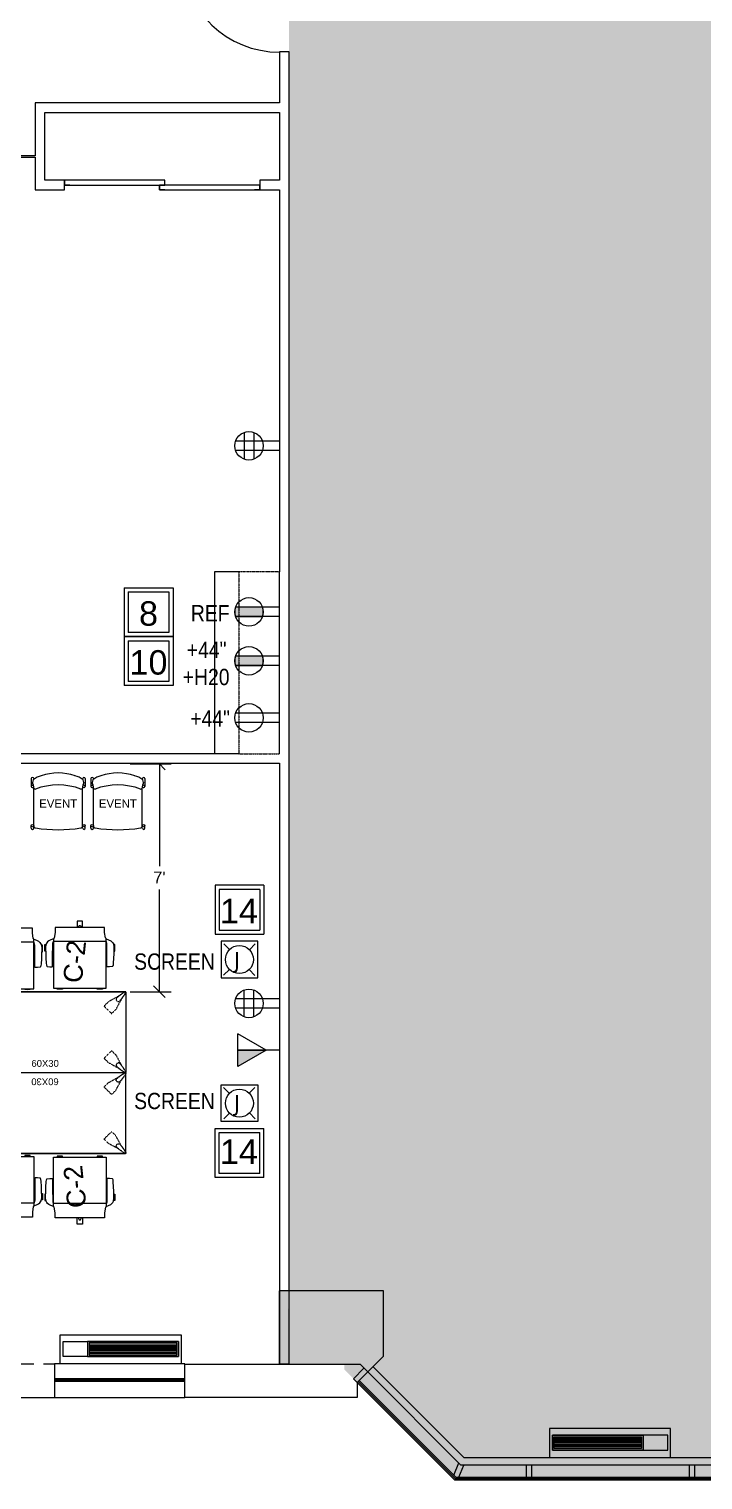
# Model space of a CAD drawing. Header units: inches. Extents: x 1 to 3921, y -2183 to 193.
# Drawn here: x 2554 to 2803, y -2183 to -1649 of the extents above; entities that cross this region are included whole.
import ezdxf

# ---------------------------------------------------------------- set-up
doc = ezdxf.new("R2010")
doc.units = ezdxf.units.IN
doc.header["$MEASUREMENT"] = 0
doc.linetypes.add('IMPORT-HIDDEN _3_', pattern=[0.09375, 0.0625, -0.03125])
doc.linetypes.add('Overhead', pattern=[0.15625, 0.09375, -0.0625])
for name, color, linetype, lineweight in [('8260 Willow Oaks_dwg _2_', 8, 'Continuous', 9), ('A-ANNO-NOTE', 131, 'Continuous', 20), ('A-COLS', 52, 'Continuous', 13), ('A-DETL-GENF', 92, 'Continuous', 9), ('A-DIMS', 7, 'Continuous', 9), ('A-DOOR', 31, 'Continuous', 9), ('A-DOOR-FRAM', 31, 'Continuous', 9), ('A-FURN-NEW', 7, 'Continuous', 9), ('A-FURN-P-SEAT', 7, 'Continuous', 9), ('Cougaar_Furn Plan_V01_1_dwg', 8, 'Continuous', 9), ('E-ELEC-FIXT-IDEN', 2, 'Continuous', 9), ('E-FURN-EXISTING', 7, 'Continuous', 9), ('I-WALL', 2, 'Continuous', 9), ('LEVEL 07 BB', 7, 'Continuous', 9), ('Q-CASE', 31, 'Continuous', 9)]:
    doc.layers.add(name, color=color, linetype=linetype, lineweight=lineweight)
doc.styles.add('Arial', font='arial.ttf', dxfattribs={"height": 6.966241})
doc.styles.add('Arial_4', font='arial.ttf', dxfattribs={"height": 2.5})
doc.styles.add('Arial_5', font='arial.ttf', dxfattribs={"height": 3})
doc.styles.add('Arial_6', font='arial.ttf', dxfattribs={"height": 4.32})
doc.styles.add('Arial_7', font='arial.ttf', dxfattribs={"height": 9})
doc.styles.add('Arial_9', font='arial.ttf', dxfattribs={"width": 0.85, "height": 6})
doc.styles.add('Tahoma', font='tahoma.ttf', dxfattribs={"height": 6})

# ---------------------------------------------------------------- blocks, each defined once
blk = doc.blocks.new('Cougaar_Furn Plan_V01_1_dwg_C-2-2613219-New Construction - Tel_Data_Elec Plan')
at = {"layer": 'A-FURN-P-SEAT'}
for p, q in [((-7.94, 8.91), (-5.9, -10.4)), ((-2.34, 9.79), (-2.3, 9.51)), ((-1.37, 9.71), (-1.35, 9.9)), ((-0.24, -10.09), (-0.26, -9.81)), ((0.69, -9.81), (0.75, -9.99))]:
    blk.add_line(p, q, dxfattribs=at)
at = {"layer": 'A-FURN-P-SEAT', "flags": 128}
blk.add_lwpolyline([(-11.13, -10.3), (-9.86, -10.16), (-9.3, -10.14), (-7.26, -10.22), (-7.02, -10.52), (11.13, -8.61), (9.09, 10.71), (-9.12, 8.79), (-9.24, 8.5), (-11.26, 7.98), (-13.04, 7.79)], close=True, dxfattribs=at)
for points in [[(-9.01, 8.8), (-8.75, 9.77), (-8.45, 10.56), (-8.1, 11.06), (-7.77, 11.39), (-7.37, 11.65), (-6.3, 11.96), (-5.87, 12.02), (-3.72, 12.2), (-2.14, 12.29), (-0.27, 12.36), (0.45, 12.36), (0.73, 12.3), (0.86, 12.23), (0.92, 12.15), (1.16, 11.17), (1.23, 10.29), (1.15, 10.17), (-3.45, 9.67), (-5.93, 9.39), (-6.94, 9.28), (-7.38, 9.2), (-7.88, 9.04), (-8.02, 8.91)], [(-4.76, 12.11), (-4.8, 12.46), (-7.17, 12.21), (-7.11, 11.72)], [(9.23, 9.37), (9.58, 9.41), (9.79, 7.42), (9.44, 7.38)], [(9.37, 8.07), (9.48, 8.12), (9.57, 8.24), (9.6, 8.4), (9.54, 8.55), (9.43, 8.65), (9.3, 8.69)], [(-12.19, -0.28), (-14.51, -0.52), (-14.3, -2.52), (-11.98, -2.27)], [(-12.04, -1.73), (-12.36, -1.76), (-12.6, -1.72), (-12.8, -1.57), (-12.87, -1.36), (-12.84, -1.14), (-12.68, -0.94), (-12.45, -0.86), (-12.13, -0.82)], [(10.77, -5.24), (11.13, -5.21), (11.34, -7.19), (10.98, -7.23)], [(-6.97, -10.52), (-6.51, -11.42), (-6.06, -12.12), (-5.61, -12.53), (-5.21, -12.79), (-4.77, -12.96), (-3.65, -13.04), (-3.23, -13.01), (-1.08, -12.74), (0.47, -12.5), (2.32, -12.17), (3.03, -12.02), (3.28, -11.9), (3.39, -11.81)], [(3.39, -11.81), (3.44, -11.72), (3.47, -10.71), (3.36, -9.84), (3.26, -9.74), (-1.35, -10.21), (-3.84, -10.45), (-4.84, -10.55), (-5.29, -10.57), (-5.81, -10.52), (-5.98, -10.42)], [(10.91, -6.54), (11.02, -6.49), (11.11, -6.37), (11.14, -6.21), (11.08, -6.06), (10.97, -5.96), (10.84, -5.92)], [(-2.12, -12.87), (-2.09, -13.22), (-4.46, -13.47), (-4.51, -12.97)]]:
    blk.add_lwpolyline(points, dxfattribs=at)
blk = doc.blocks.new('Cougaar_Furn Plan_V01_1_dwg_T-1-2613220-New Construction - Tel_Data_Elec Plan')
at = {"layer": 'A-FURN-NEW'}
for p, q in [((-6.24, 59.08), (-0.01, 0.12)), ((23.24, 62.32), (-6.13, 59.22)), ((29.49, 3.11), (0.12, 0.01))]:
    blk.add_line(p, q, dxfattribs=at)
at = {"layer": 'A-FURN-NEW', "linetype": 'IMPORT-HIDDEN _3_'}
for p, q in [((20.8, 60.39), (17.29, 57.95)), ((21.97, 59.45), (20.35, 55.47)), ((-0.01, 51.91), (2.18, 54.62)), ((16.04, 56.4), (17.26, 57.95)), ((18.76, 53.89), (16.07, 56.09)), ((19.1, 53.93), (20.32, 55.47)), ((4.58, 8.43), (7.29, 6.24)), ((23.35, 10.42), (21.18, 7.7)), ((21.22, 7.39), (22.73, 6.14)), ((26.7, 4.52), (22.76, 6.14)), ((23.69, 10.45), (25.2, 9.2)), ((27.65, 5.68), (25.24, 9.2))]:
    blk.add_line(p, q, dxfattribs=at)
at = {"layer": 'A-FURN-NEW', "flags": 128}
blk.add_lwpolyline([(29.57, 3.25), (23.35, 62.2)], close=True, dxfattribs=at)
at = {"layer": 'A-FURN-NEW', "linetype": 'IMPORT-HIDDEN _3_', "flags": 128}
for points in [[(-0.32, 51.88), (-1.87, 53.13), (-4.32, 56.67)], [(2.15, 54.94), (0.6, 56.19), (-3.37, 57.84)], [(4.27, 8.4), (3.02, 6.85), (1.36, 2.91)], [(7.32, 5.93), (6.07, 4.38), (2.53, 1.96)]]:
    blk.add_lwpolyline(points, dxfattribs=at)
at = {"layer": 'A-FURN-NEW'}
for centre, radius, start, end in [((-6.11, 59.09), 0.118, 96.0279, 186.0279), ((23.25, 62.19), 0.118, 6.0279, 96.0279), ((18.89, 54.1), 0.236, 231.0279, 321.0279), ((-0.19, 52.08), 0.236, 231.0279, 321.0279), ((0.11, 0.14), 0.118, 186.0279, 276.0279), ((29.48, 3.24), 0.118, 276.0279, 6.0279)]:
    blk.add_arc(centre, radius, start, end, dxfattribs=at)
at = {"layer": 'A-FURN-NEW', "linetype": 'IMPORT-HIDDEN _3_'}
for centre, radius, start, end in [((-5.98, 58.98), 0.197, 68.0513, 214.0045), ((5.7, 66.87), 14.31, 214.0045, 225.5431), ((-5.98, 58.98), 0.177, 68.0513, 214.0045), ((5.7, 66.87), 14.29, 214.0045, 229.169), ((-11.26, 45.92), 14.29, 52.8868, 68.0513), ((-11.26, 45.92), 14.31, 56.5127, 68.0513), ((21.03, 59.44), 0.981, 190.8752, 252.2376), ((20.83, 59.3), 0.745, 168.5674, 183.9884), ((20.66, 59.34), 0.591, 139.4589, 168.5674), ((31.04, 50.38), 14.29, 124.0045, 139.169), ((20.77, 60.45), 0.0787, 304.5457, 315.5431), ((31.04, 50.38), 14.31, 124.0045, 135.5431), ((10.05, 67.33), 14.29, 322.8868, 338.0513), ((22.04, 59.39), 0.0787, 146.5127, 157.5101), ((10.05, 67.33), 14.31, 326.5127, 338.0513), ((23.14, 62.05), 0.197, 338.0513, 124.0045), ((23.14, 62.05), 0.177, 338.0513, 124.0045), ((-4.37, 56.6), 0.0787, 34.5457, 45.5431), ((-3.27, 56.53), 0.591, 229.4589, 258.5674), ((-3.22, 56.66), 0.745, 258.5674, 295.5124), ((-3.32, 57.91), 0.0787, 236.5127, 247.5101), ((-3.4, 56.86), 0.981, 299.8182, 1.1806), ((-3.02, 56.84), 0.591, 23.4884, 52.5969), ((-3.13, 56.77), 0.745, 8.0674, 23.4884), ((0.55, 56.12), 0.0787, 51.0279, 67.5101), ((1.98, 54.76), 0.236, 321.0279, 51.0279), ((16.21, 56.26), 0.236, 141.0279, 231.0279), ((17.33, 57.89), 0.0787, 124.5457, 141.0279), ((20.28, 55.53), 0.0787, 321.0279, 337.5101), ((20.9, 59.21), 0.745, 256.5434, 293.4884), ((20.97, 59.09), 0.591, 293.4884, 322.5969), ((-1.82, 53.2), 0.0787, 214.5457, 231.0279), ((3.08, 6.83), 0.0787, 141.0279, 157.5101), ((4.44, 8.26), 0.236, 51.0279, 141.0279), ((7.12, 6.06), 0.236, 321.0279, 51.0279), ((21.35, 7.57), 0.236, 141.0279, 231.0279), ((22.79, 6.21), 0.0787, 231.0279, 247.5101), ((23.52, 10.28), 0.236, 51.0279, 141.0279), ((25.18, 9.16), 0.0787, 34.5457, 51.0279), ((26.73, 5.49), 0.981, 119.8182, 181.1806), ((26.5, 5.56), 0.745, 188.0674, 203.4884), ((26.55, 5.66), 0.745, 78.5674, 115.5124), ((26.6, 5.83), 0.591, 49.4589, 78.5674), ((17.64, -4.55), 14.29, 34.0045, 49.169), ((27.71, 5.72), 0.0787, 214.5457, 225.5431), ((17.64, -4.55), 14.31, 34.0045, 45.5431), ((13.29, -5.01), 14.31, 146.5127, 158.0513), ((13.29, -5.01), 14.29, 142.8868, 158.0513), ((0.22, 0.27), 0.197, 158.0513, 304.0045), ((0.22, 0.27), 0.177, 158.0513, 304.0045), ((-7.68, 11.98), 14.29, 304.0045, 319.169), ((-7.68, 11.98), 14.31, 304.0045, 315.5431), ((1.29, 2.93), 0.0787, 326.5127, 337.5101), ((2.36, 3.27), 0.591, 113.4884, 142.5969), ((2.44, 3.12), 0.745, 76.5434, 113.4884), ((2.6, 1.88), 0.0787, 124.5457, 135.5431), ((2.3, 2.91), 0.981, 10.8752, 72.2376), ((2.67, 3.02), 0.591, 319.4589, 348.5674), ((2.54, 3.03), 0.745, 348.5674, 3.9884), ((6, 4.44), 0.0787, 304.5457, 321.0279), ((26.35, 5.52), 0.591, 203.4884, 232.597), ((34.62, 16.45), 14.29, 232.8868, 248.0513), ((26.68, 4.42), 0.0787, 56.5127, 67.5101), ((34.62, 16.45), 14.31, 236.5127, 248.0513), ((29.34, 3.35), 0.197, 248.0513, 34.0045), ((29.34, 3.35), 0.177, 248.0513, 34.0045)]:
    blk.add_arc(centre, radius, start, end, dxfattribs=at)
blk = doc.blocks.new('Cougaar_Furn Plan_V01_1_dwg_C-2-2613222-New Construction - Tel_Data_Elec Plan')
at = {"layer": 'A-FURN-P-SEAT'}
for p, q in [((-7.94, 8.91), (-5.9, -10.4)), ((-2.34, 9.79), (-2.3, 9.51)), ((-1.37, 9.71), (-1.35, 9.9)), ((-0.24, -10.09), (-0.26, -9.81)), ((0.69, -9.81), (0.75, -9.99))]:
    blk.add_line(p, q, dxfattribs=at)
at = {"layer": 'A-FURN-P-SEAT', "flags": 128}
blk.add_lwpolyline([(-11.13, -10.3), (-9.86, -10.16), (-9.3, -10.14), (-7.26, -10.22), (-7.02, -10.52), (11.13, -8.61), (9.09, 10.71), (-9.12, 8.79), (-9.24, 8.5), (-11.26, 7.98), (-13.04, 7.79)], close=True, dxfattribs=at)
for points in [[(-9.01, 8.8), (-8.75, 9.77), (-8.45, 10.56), (-8.1, 11.06), (-7.77, 11.39), (-7.37, 11.65), (-6.3, 11.96), (-5.87, 12.02), (-3.72, 12.2), (-2.14, 12.29), (-0.27, 12.36), (0.45, 12.36), (0.73, 12.3), (0.86, 12.23), (0.92, 12.15), (1.16, 11.17), (1.23, 10.29), (1.15, 10.17), (-3.45, 9.67), (-5.93, 9.39), (-6.94, 9.28), (-7.38, 9.2), (-7.88, 9.04), (-8.02, 8.91)], [(-4.76, 12.11), (-4.8, 12.46), (-7.17, 12.21), (-7.11, 11.72)], [(9.23, 9.37), (9.58, 9.41), (9.79, 7.42), (9.44, 7.38)], [(9.37, 8.07), (9.48, 8.12), (9.57, 8.24), (9.6, 8.4), (9.54, 8.55), (9.43, 8.65), (9.3, 8.69)], [(-12.19, -0.28), (-14.51, -0.52), (-14.3, -2.52), (-11.98, -2.27)], [(-12.04, -1.73), (-12.36, -1.76), (-12.6, -1.72), (-12.8, -1.57), (-12.87, -1.36), (-12.84, -1.14), (-12.68, -0.94), (-12.45, -0.86), (-12.13, -0.82)], [(10.77, -5.24), (11.13, -5.21), (11.34, -7.19), (10.98, -7.23)], [(-6.97, -10.52), (-6.51, -11.42), (-6.06, -12.12), (-5.61, -12.53), (-5.21, -12.79), (-4.77, -12.96), (-3.65, -13.04), (-3.23, -13.01), (-1.08, -12.74), (0.47, -12.5), (2.32, -12.17), (3.03, -12.02), (3.28, -11.9), (3.39, -11.81)], [(3.39, -11.81), (3.44, -11.72), (3.47, -10.71), (3.36, -9.84), (3.26, -9.74), (-1.35, -10.21), (-3.84, -10.45), (-4.84, -10.55), (-5.29, -10.57), (-5.81, -10.52), (-5.98, -10.42)], [(10.91, -6.54), (11.02, -6.49), (11.11, -6.37), (11.14, -6.21), (11.08, -6.06), (10.97, -5.96), (10.84, -5.92)], [(-2.12, -12.87), (-2.09, -13.22), (-4.46, -13.47), (-4.51, -12.97)]]:
    blk.add_lwpolyline(points, dxfattribs=at)
blk = doc.blocks.new('Cougaar_Furn Plan_V01_1_dwg_T-1-2613223-New Construction - Tel_Data_Elec Plan')
at = {"layer": 'A-FURN-NEW'}
for p, q in [((-6.24, 59.08), (-0.01, 0.12)), ((23.24, 62.32), (-6.13, 59.22)), ((29.49, 3.11), (0.12, 0.01))]:
    blk.add_line(p, q, dxfattribs=at)
at = {"layer": 'A-FURN-NEW', "linetype": 'IMPORT-HIDDEN _3_'}
for p, q in [((20.8, 60.39), (17.29, 57.95)), ((21.97, 59.45), (20.35, 55.47)), ((-0.01, 51.91), (2.18, 54.62)), ((16.04, 56.4), (17.26, 57.95)), ((18.76, 53.89), (16.07, 56.09)), ((19.1, 53.93), (20.32, 55.47)), ((4.58, 8.43), (7.29, 6.24)), ((23.35, 10.42), (21.18, 7.7)), ((21.22, 7.39), (22.73, 6.14)), ((26.7, 4.52), (22.76, 6.14)), ((23.69, 10.45), (25.2, 9.2)), ((27.65, 5.68), (25.24, 9.2))]:
    blk.add_line(p, q, dxfattribs=at)
at = {"layer": 'A-FURN-NEW', "flags": 128}
blk.add_lwpolyline([(29.57, 3.25), (23.35, 62.2)], close=True, dxfattribs=at)
at = {"layer": 'A-FURN-NEW', "linetype": 'IMPORT-HIDDEN _3_', "flags": 128}
for points in [[(-0.32, 51.88), (-1.87, 53.13), (-4.32, 56.67)], [(2.15, 54.94), (0.6, 56.19), (-3.37, 57.84)], [(4.27, 8.4), (3.02, 6.85), (1.36, 2.91)], [(7.32, 5.93), (6.07, 4.38), (2.53, 1.96)]]:
    blk.add_lwpolyline(points, dxfattribs=at)
at = {"layer": 'A-FURN-NEW'}
for centre, radius, start, end in [((-6.11, 59.09), 0.118, 96.0279, 186.0279), ((23.25, 62.19), 0.118, 6.0279, 96.0279), ((18.89, 54.1), 0.236, 231.0279, 321.0279), ((-0.19, 52.08), 0.236, 231.0279, 321.0279), ((0.11, 0.14), 0.118, 186.0279, 276.0279), ((29.48, 3.24), 0.118, 276.0279, 6.0279)]:
    blk.add_arc(centre, radius, start, end, dxfattribs=at)
at = {"layer": 'A-FURN-NEW', "linetype": 'IMPORT-HIDDEN _3_'}
for centre, radius, start, end in [((-5.98, 58.98), 0.197, 68.0513, 214.0045), ((5.7, 66.87), 14.31, 214.0045, 225.5431), ((-5.98, 58.98), 0.177, 68.0513, 214.0045), ((5.7, 66.87), 14.29, 214.0045, 229.169), ((-11.26, 45.92), 14.29, 52.8868, 68.0513), ((-11.26, 45.92), 14.31, 56.5127, 68.0513), ((21.03, 59.44), 0.981, 190.8752, 252.2376), ((20.83, 59.3), 0.745, 168.5674, 183.9884), ((20.66, 59.34), 0.591, 139.4589, 168.5674), ((31.04, 50.38), 14.29, 124.0045, 139.169), ((20.77, 60.45), 0.0787, 304.5457, 315.5431), ((31.04, 50.38), 14.31, 124.0045, 135.5431), ((10.05, 67.33), 14.29, 322.8868, 338.0513), ((22.04, 59.39), 0.0787, 146.5127, 157.5101), ((10.05, 67.33), 14.31, 326.5127, 338.0513), ((23.14, 62.05), 0.197, 338.0513, 124.0045), ((23.14, 62.05), 0.177, 338.0513, 124.0045), ((-4.37, 56.6), 0.0787, 34.5457, 45.5431), ((-3.27, 56.53), 0.591, 229.4589, 258.5674), ((-3.22, 56.66), 0.745, 258.5674, 295.5124), ((-3.32, 57.91), 0.0787, 236.5127, 247.5101), ((-3.4, 56.86), 0.981, 299.8182, 1.1806), ((-3.02, 56.84), 0.591, 23.4884, 52.5969), ((-3.13, 56.77), 0.745, 8.0674, 23.4884), ((0.55, 56.12), 0.0787, 51.0279, 67.5101), ((1.98, 54.76), 0.236, 321.0279, 51.0279), ((16.21, 56.26), 0.236, 141.0279, 231.0279), ((17.33, 57.89), 0.0787, 124.5457, 141.0279), ((20.28, 55.53), 0.0787, 321.0279, 337.5101), ((20.9, 59.21), 0.745, 256.5434, 293.4884), ((20.97, 59.09), 0.591, 293.4884, 322.5969), ((-1.82, 53.2), 0.0787, 214.5457, 231.0279), ((3.08, 6.83), 0.0787, 141.0279, 157.5101), ((4.44, 8.26), 0.236, 51.0279, 141.0279), ((7.12, 6.06), 0.236, 321.0279, 51.0279), ((21.35, 7.57), 0.236, 141.0279, 231.0279), ((22.79, 6.21), 0.0787, 231.0279, 247.5101), ((23.52, 10.28), 0.236, 51.0279, 141.0279), ((25.18, 9.16), 0.0787, 34.5457, 51.0279), ((26.73, 5.49), 0.981, 119.8182, 181.1806), ((26.5, 5.56), 0.745, 188.0674, 203.4884), ((26.55, 5.66), 0.745, 78.5674, 115.5124), ((26.6, 5.83), 0.591, 49.4589, 78.5674), ((17.64, -4.55), 14.29, 34.0045, 49.169), ((27.71, 5.72), 0.0787, 214.5457, 225.5431), ((17.64, -4.55), 14.31, 34.0045, 45.5431), ((13.29, -5.01), 14.31, 146.5127, 158.0513), ((13.29, -5.01), 14.29, 142.8868, 158.0513), ((0.22, 0.27), 0.197, 158.0513, 304.0045), ((0.22, 0.27), 0.177, 158.0513, 304.0045), ((-7.68, 11.98), 14.29, 304.0045, 319.169), ((-7.68, 11.98), 14.31, 304.0045, 315.5431), ((1.29, 2.93), 0.0787, 326.5127, 337.5101), ((2.36, 3.27), 0.591, 113.4884, 142.5969), ((2.44, 3.12), 0.745, 76.5434, 113.4884), ((2.6, 1.88), 0.0787, 124.5457, 135.5431), ((2.3, 2.91), 0.981, 10.8752, 72.2376), ((2.67, 3.02), 0.591, 319.4589, 348.5674), ((2.54, 3.03), 0.745, 348.5674, 3.9884), ((6, 4.44), 0.0787, 304.5457, 321.0279), ((26.35, 5.52), 0.591, 203.4884, 232.597), ((34.62, 16.45), 14.29, 232.8868, 248.0513), ((26.68, 4.42), 0.0787, 56.5127, 67.5101), ((34.62, 16.45), 14.31, 236.5127, 248.0513), ((29.34, 3.35), 0.197, 248.0513, 34.0045), ((29.34, 3.35), 0.177, 248.0513, 34.0045)]:
    blk.add_arc(centre, radius, start, end, dxfattribs=at)
blk = doc.blocks.new('Cougaar_Furn Plan_V01_1_dwg_C_6-2613228-New Construction - Tel_Data_Elec Plan')
at = {"layer": 'A-FURN-NEW'}
for p, q in [((0.59, 9.9), (1.48, 9.9)), ((0.59, 9.02), (15.34, 9.02)), ((18.81, 9.9), (15.94, 9.9)), ((18.81, 9.02), (18.47, 9.02)), ((0.59, -9.02), (15.34, -9.02)), ((0.59, -9.9), (1.48, -9.9)), ((18.81, -9.9), (15.94, -9.9)), ((18.81, -9.02), (18.47, -9.02))]:
    blk.add_line(p, q, dxfattribs=at)
for centre in [(1.48, 9.46), (1.48, -9.46)]:
    blk.add_circle(centre, 0.437, dxfattribs=at)
for centre, radius, start, end in [((53.76, 0), 53.76, 171.0231, 188.9769), ((0.59, 9.46), 0.437, 90, 270), ((1.4, 8.27), 0.749, 90.0499, 171.1399), ((15.63, 8.4), 0.69, 120.6695, 179.8182), ((-7.14, 0), 23.63, 339.164, 20.836), ((15.75, 8), 1.1, 80.9095, 115.0661), ((15.94, 9.46), 0.437, 313.9242, 236.1927), ((18.84, -5.44), 14.82, 98.4693, 101.3569), ((16.12, 12.32), 3.15, 279.8709, 294.7182), ((16.94, 6.35), 3.15, 63.6603, 80.9972), ((14.02, 5.08), 5.95, 10.9764, 43.3891), ((18.81, 9.46), 0.437, 270.0106, 90), ((1.98, 0), 18.93, 340.8263, 19.1737), ((0.59, -9.46), 0.437, 90, 270), ((1.4, -8.27), 0.749, 188.8601, 269.9501), ((15.63, -8.4), 0.69, 180.1818, 239.3305), ((15.75, -8), 1.1, 244.9339, 279.0905), ((15.94, -9.46), 0.437, 123.8073, 46.0758), ((18.84, 5.44), 14.82, 258.6431, 261.5307), ((16.12, -12.32), 3.15, 65.2818, 80.1291), ((16.94, -6.35), 3.15, 279.0028, 296.3397), ((14.02, -5.08), 5.95, 316.6109, 349.7188), ((18.81, -9.46), 0.437, 270, 89.9894)]:
    blk.add_arc(centre, radius, start, end, dxfattribs=at)
blk = doc.blocks.new('Cougaar_Furn Plan_V01_1_dwg__ArchTick-2613229-New Construction - Tel_Data_Elec Plan')
at = {"layer": 'A-DIMS'}
blk.add_line((-0.5, -0.5), (0.5, 0.5), dxfattribs=at)
blk = doc.blocks.new('Cougaar_Furn Plan_V01_1_dwg__ArchTick-V6-New Construction - Tel_Data_Elec Plan')
at = {"layer": 'A-DIMS'}
blk.add_line((-0.5, -0.5), (0.05, 0.05), dxfattribs=at)
blk = doc.blocks.new('Cougaar_Furn Plan_V01_1_dwg-2613217-New Construction - Tel_Data_Elec Plan')
at = {"layer": 'A-DIMS'}
for p, q in [((2584.08, -1920.18), (2599.2, -1920.18)), ((2594.88, -1920.18), (2594.88, -1957.82)), ((2594.88, -2004.09), (2594.88, -1966.46)), ((2584.08, -2004.09), (2599.2, -2004.09))]:
    blk.add_line(p, q, dxfattribs=at)
for name, p, xscale, yscale, zscale, rotation in [('Cougaar_Furn Plan_V01_1_dwg__ArchTick-V6-New Construction - Tel_Data_Elec Plan', (2594.88, -1920.18), 4.320000000000001, 4.320000000000001, 4.320000000000001, 90), ('Cougaar_Furn Plan_V01_1_dwg__ArchTick-2613229-New Construction - Tel_Data_Elec Plan', (2594.88, -2004.09), 4.32, 4.32, 4.32, 270)]:
    blk.add_blockref(name, p, dxfattribs=dict(xscale=xscale, yscale=yscale, zscale=zscale, rotation=rotation))
for name, p, rotation in [('Cougaar_Furn Plan_V01_1_dwg_C_6-2613228-New Construction - Tel_Data_Elec Plan', (2557.61, -1944.43), 90), ('Cougaar_Furn Plan_V01_1_dwg_C_6-2613228-New Construction - Tel_Data_Elec Plan', (2579.59, -1944.43), 90), ('Cougaar_Furn Plan_V01_1_dwg_C-2-2613219-New Construction - Tel_Data_Elec Plan', (2539, -1992.79), 263.9720980569828), ('Cougaar_Furn Plan_V01_1_dwg_C-2-2613219-New Construction - Tel_Data_Elec Plan', (2565.57, -1992.58), 263.9720980569828), ('Cougaar_Furn Plan_V01_1_dwg_T-1-2613220-New Construction - Tel_Data_Elec Plan', (2582.58, -2033.84), 83.97209805698283)]:
    blk.add_blockref(name, p, dxfattribs=dict(rotation=rotation))
at = {"extrusion": (0, 0, -1), "zscale": -1}
for name, p, rotation in [('Cougaar_Furn Plan_V01_1_dwg_T-1-2613223-New Construction - Tel_Data_Elec Plan', (-2582.58, -2033.84), 263.9720980569828), ('Cougaar_Furn Plan_V01_1_dwg_C-2-2613222-New Construction - Tel_Data_Elec Plan', (-2539, -2074.89), 83.97209805698284), ('Cougaar_Furn Plan_V01_1_dwg_C-2-2613222-New Construction - Tel_Data_Elec Plan', (-2565.57, -2075.1), 83.97209805698284)]:
    blk.add_blockref(name, p, dxfattribs=dict(at, rotation=rotation))
at = {"layer": 'A-DIMS', "insert": (2594.88, -1959.82), "char_height": 4.32, "width": 5.3946, "attachment_point": 2, "line_spacing_factor": 0.941778, "style": 'Arial_6'}
blk.add_mtext("7'", dxfattribs=at)
at = {"layer": 'A-FURN-NEW', "attachment_point": 2, "line_spacing_factor": 0.941778}
for s, insert, char_height, width, rotation, style in [('EVENT', (2557.61, -1933.28), 3, 16.6749, 0, 'Arial_5'), ('EVENT', (2579.59, -1933.28), 3, 16.6749, 0, 'Arial_5'), ('60X30', (2552.76, -2038.46), 2.5, 12.0901, 180, 'Arial_4')]:
    blk.add_mtext(s, dxfattribs=dict(at, insert=insert, char_height=char_height, width=width, rotation=rotation, style=style))
at = {"layer": 'A-FURN-NEW', "insert": (2552.8, -2029.21), "char_height": 2.5, "width": 12.0901, "attachment_point": 2, "line_spacing_factor": 0.941778, "style": 'Arial_4'}
blk.add_mtext('60X30', dxfattribs=at)
at = {"layer": 'E-FURN-EXISTING', "char_height": 6.966, "width": 18.6776, "attachment_point": 1, "line_spacing_factor": 0.941778, "style": 'Arial'}
for insert, rotation in [((2559.35, -2000.39), 83.9721), ((2561.12, -2084.03), 96.0279)]:
    blk.add_mtext('C-2', dxfattribs=dict(at, insert=insert, rotation=rotation))
blk = doc.blocks.new('Single-Flush - 36_ x 84_-2419494-New Construction - Tel_Data_Elec Plan')
at = {"layer": 'A-DOOR', "color": 250, "lineweight": 20}
for p, q in [((16.25, 1.75), (16.25, 37.77)), ((18, 37.77), (16.25, 37.77)), ((18, 1.75), (18, 37.77)), ((18, 1.75), (16.25, 1.75))]:
    blk.add_line(p, q, dxfattribs=at)
at = {"layer": 'A-DOOR'}
blk.add_arc((18, 1.75), 36.07, 92.7812, 180, dxfattribs=at)
blk = doc.blocks.new('Sliding-2 panel - No Glass - 72_ x 84_-2420104-New Construction - Tel_Data_Elec Plan')
at = {"layer": 'A-DOOR', "color": 250, "lineweight": 20}
for p, q in [((1, 6.75), (-36, 6.75)), ((-36, 6.75), (-36, 5)), ((1, 5), (1, 6.75)), ((-36, 5), (1, 5)), ((36, 5), (-1, 5)), ((-1, 5), (-1, 3.25)), ((-1, 3.25), (36, 3.25)), ((36, 3.25), (36, 5))]:
    blk.add_line(p, q, dxfattribs=at)
at = {"layer": 'A-DOOR-FRAM', "color": 250, "lineweight": 20}
for p, q in [((-36, 6.75), (-36, 5)), ((-36, 6.75), (-34, 6.75)), ((-1, 6.75), (1, 6.75)), ((1, 6.75), (1, 5)), ((-36, 5), (-34, 5)), ((-1, 5), (-1, 3.25)), ((-1, 5), (1, 5)), ((-1, 5), (1, 5)), ((-1, 3.25), (1, 3.25)), ((34, 5), (36, 5)), ((34, 3.25), (36, 3.25)), ((36, 5), (36, 3.25))]:
    blk.add_line(p, q, dxfattribs=at)
blk = doc.blocks.new('Casework 1 - Casework 1-2444470-New Construction - Tel_Data_Elec Plan')
at = {"layer": 'Q-CASE', "lineweight": 13}
for p, q in [((202.15, -1848.89), (193.15, -1848.89)), ((193.15, -1848.89), (193.15, -1915.93))]:
    blk.add_line(p, q, dxfattribs=at)
blk = doc.blocks.new('Columns 1 - Columns 1-2495298-New Construction - Tel_Data_Elec Plan')
at = {"layer": 'A-COLS', "lineweight": 9}
h = blk.add_hatch(color=55, dxfattribs=at)
h.paths.add_polyline_path([(-344.46, -2150.94), (-338.28, -2144.77), (-338.28, -2115.04), (-368.16, -2115.04), (-368.16, -2117.34), (-369.17, -2117.34), (-369.17, -2147.78), (-360.5, -2147.78), (-354.06, -2141.34), (-347.61, -2147.78)], flags=0)
h.paths.add_polyline_path([(249.67, -2143.52), (255.5, -2137.69), (255.5, -2113.67), (220.65, -2113.67), (220.65, -2140.53), (220.23, -2113.67), (217.01, -2113.67), (217.01, -2140.67), (246.82, -2140.67)], flags=0)
h.paths.add_polyline_path([(-113.19, -2143.52), (-110.22, -2140.54), (-86.7, -2140.54), (-86.7, -2114.54), (-119.32, -2114.54), (-119.32, -2137.38), (-116.16, -2140.54)], flags=0)
h.paths.add_polyline_path([(-585.22, -2121.95), (-578.56, -2115.29), (-578.56, -2080.06), (-607.29, -2080.06), (-607.29, -2117.79), (-601.06, -2117.79), (-595.22, -2111.95), (-589.37, -2117.79)], flags=0)
h.paths.add_polyline_path([(-841.54, -2073), (-819.17, -2073), (-819.17, -2049), (-846.02, -2049), (-846.02, -2068.52), (-843.59, -2070.96)], flags=0)
h.paths.add_polyline_path([(-1068.66, -1845.88), (-1055.93, -1833.15), (-1055.93, -1808.86), (-1085.69, -1808.86), (-1085.69, -1828.86), (-1081.39, -1833.15)], flags=0)
h.paths.add_polyline_path([(-1277.28, -1619.05), (-1276.44, -1619.05), (-1276.44, -1589.05), (-1277.28, -1589.05), (-1277.28, -1587.14), (-1301.28, -1587.14), (-1301.28, -1589.05), (-1309.94, -1589.05), (-1317.71, -1596.83), (-1295.49, -1619.05)], flags=0)
h.paths.add_polyline_path([(-1083.3, -1617.89), (-1058.94, -1617.89), (-1058.94, -1593.96), (-1083.3, -1593.96)], flags=0)
h.paths.add_polyline_path([(-819.99, -1615.25), (-818.48, -1615.25), (-818.48, -1589.87), (-842.8, -1589.87), (-842.8, -1615.25), (-820.03, -1615.25)], flags=0)
h.paths.add_polyline_path([(-603.13, -1613.61), (-578.8, -1612.78), (-578.8, -1591.25), (-603.13, -1591.25), (-603.13, -1612.78)], flags=0)
h.paths.add_polyline_path([(-844.96, -1400.7), (-770.86, -1400.7), (-770.86, -1352.13), (-844.96, -1352.13)], flags=0)
h.paths.add_polyline_path([(-1083.3, -1379.2), (-1059.3, -1379.2), (-1059.3, -1352.54), (-1083.3, -1352.54)], flags=0)
h.paths.add_polyline_path([(-602.86, -1376.13), (-578.86, -1376.13), (-578.86, -1352.13), (-602.86, -1352.13)], flags=0)
h.paths.add_polyline_path([(-1312.55, -1375.07), (-1312.55, -1351.07), (-1313.43, -1351.07), (-1313.43, -1349.42), (-1344.55, -1349.42), (-1344.55, -1375.07), (-1313.43, -1375.07)], flags=0)
h.paths.add_polyline_path([(-1333.32, -1179.82), (-1313.99, -1179.82), (-1313.99, -1178.54), (-1311.93, -1178.54), (-1311.93, -1148.62), (-1333.32, -1148.62), (-1344.55, -1159.85), (-1344.55, -1178.54), (-1337.99, -1178.54), (-1337.99, -1179.82)], flags=0)
h.paths.add_polyline_path([(-1066.36, -921.65), (-1054.31, -921.65), (-1054.31, -892.1), (-1066.36, -880.04), (-1096.08, -909.76), (-1084.18, -921.65)], flags=0)
h.paths.add_polyline_path([(-843.09, -889.56), (-813.47, -889.56), (-813.47, -857.49), (-823.93, -847.03), (-829.95, -853.04), (-843.09, -853.04), (-843.09, -865.56), (-843.73, -865.56), (-843.73, -889.56)], flags=0)
h.paths.add_polyline_path([(-577.38, -853.79), (-577.38, -820.29), (-607.26, -820.29), (-607.26, -853.79)], flags=0)
at = {"layer": 'A-COLS', "color": 250, "lineweight": 20}
for p, q in [((217.01, -2113.67), (217.01, -2140.67)), ((255.5, -2113.67), (217.01, -2113.67)), ((255.5, -2137.69), (255.5, -2113.67)), ((217.01, -2140.67), (246.82, -2140.67)), ((246.82, -2140.67), (249.67, -2143.52)), ((249.67, -2143.52), (255.5, -2137.69))]:
    blk.add_line(p, q, dxfattribs=at)
blk = doc.blocks.new('Upper Cabinet - Standard Upper Cabinet 2-2592660-New Construction - Tel_Data_Elec Plan')
at = {"layer": 'Q-CASE', "lineweight": 13}
blk.add_line((19.78, 0), (-47.26, 0), dxfattribs=at)
at = {"layer": 'Q-CASE', "linetype": 'Overhead'}
for p, q in [((-47.26, 0), (-47.26, -15)), ((19.78, -15), (19.78, 0)), ((-47.26, -15), (19.78, -15))]:
    blk.add_line(p, q, dxfattribs=at)
blk = doc.blocks.new('8260 Willow Oaks_dwg _2_-2439531-New Construction - Tel_Data_Elec Plan')
at = {"layer": 'LEVEL 07 BB'}
for p, q in [((33190.21, 8454.53), (33222.46, 8454.53)), ((33190.21, 8454.03), (33222.46, 8454.03)), ((33190.21, 8453.53), (33222.46, 8453.53)), ((33190.21, 8453.03), (33222.46, 8453.03)), ((33190.21, 8452.53), (33222.46, 8452.53)), ((33190.21, 8452.03), (33222.46, 8452.03)), ((33190.21, 8451.53), (33222.46, 8451.53)), ((33159.5, 8447.53), (33169.85, 8447.53)), ((33225.5, 8447.41), (33260.21, 8447.41)), ((33225.5, 8442.03), (33177.5, 8442.03)), ((33225.5, 8441.53), (33177.5, 8441.53)), ((33225.5, 8441.03), (33177.5, 8441.03)), ((33393.72, 8420.04), (33361.47, 8420.04)), ((33393.72, 8419.54), (33361.47, 8419.54)), ((33393.72, 8419.04), (33361.47, 8419.04)), ((33393.72, 8418.54), (33361.47, 8418.54)), ((33393.72, 8418.04), (33361.47, 8418.04)), ((33393.72, 8417.54), (33361.47, 8417.54)), ((33393.72, 8417.04), (33361.47, 8417.04)), ((33324.5, 8406.56), (33326.37, 8411.06)), ((33326.35, 8405.79), (33328.21, 8410.29)), ((33351.21, 8410.29), (33351.21, 8405.79)), ((33353.21, 8410.29), (33353.21, 8405.79)), ((33411.21, 8410.29), (33411.21, 8405.79)), ((33413.21, 8410.29), (33413.21, 8405.79))]:
    blk.add_line(p, q, dxfattribs=at)
at = {"layer": 'LEVEL 07 BB', "flags": 128}
for points in [[(33179.58, 8447.53), (33179.58, 8458.28), (33224.08, 8458.28), (33224.08, 8447.53)], [(33180.58, 8450.28), (33180.58, 8455.78), (33223.08, 8455.78), (33223.08, 8450.28)], [(33223.08, 8450.28), (33223.08, 8455.78), (33189.58, 8455.78), (33189.58, 8450.28)], [(33222.46, 8450.91), (33222.46, 8455.16), (33190.21, 8455.16), (33190.21, 8450.91)], [(33404.34, 8413.04), (33404.34, 8423.79), (33359.84, 8423.79), (33359.84, 8413.04)], [(33360.84, 8415.79), (33360.84, 8421.29), (33394.34, 8421.29), (33394.34, 8415.79)], [(33403.34, 8415.79), (33403.34, 8421.29), (33360.84, 8421.29), (33360.84, 8415.79)], [(33361.47, 8416.42), (33361.47, 8420.67), (33393.72, 8420.67), (33393.72, 8416.42)]]:
    blk.add_lwpolyline(points, close=True, dxfattribs=at)
for points in [[(33063.25, 8447.53), (33159.5, 8447.53), (33159.5, 8435.2), (33177.5, 8435.2)], [(33173.35, 8447.53), (33177.5, 8447.53), (33177.5, 8435.2), (33225.5, 8435.2)], [(33292.87, 8444.56), (33288.98, 8440.67), (33288.98, 8435.2), (33225.5, 8435.2), (33225.5, 8447.53), (33177.5, 8447.53)], [(33291.45, 8445.97), (33287.56, 8442.08), (33288.98, 8440.67)], [(33294.81, 8446.5), (33328.27, 8413.04), (33496.16, 8413.04), (33521.08, 8437.97)], [(33287.56, 8442.08), (33324.85, 8404.79), (33499.57, 8404.79), (33529.44, 8434.66), (33525.55, 8438.55)], [(33289.33, 8441.02), (33325.06, 8405.29), (33499.37, 8405.29), (33527.67, 8433.6)], [(33289.68, 8441.37), (33325.27, 8405.79), (33499.16, 8405.79), (33527.32, 8433.95)], [(33523.03, 8436.02), (33497.3, 8410.29), (33327.13, 8410.29), (33292.87, 8444.56)]]:
    blk.add_lwpolyline(points, dxfattribs=at)
blk = doc.blocks.new('FORM Equipment_Fixture Tag - Square-214315-New Construction - Tel_Data_Elec Plan')
at = {"layer": 'A-ANNO-NOTE'}
for p, q in [((-0.09375, 0.09375), (0.09375, 0.09375)), ((-0.09375, 0.09375), (0.09375, 0.09375)), ((-0.09375, 0.09375), (0.09375, 0.09375)), ((-0.09375, 0.09375), (-0.09375, -0.09375)), ((-0.078125, 0.078125), (-0.078125, -0.078125)), ((-0.078125, 0.078125), (0.078125, 0.078125)), ((0.078125, 0.078125), (0.078125, -0.078125)), ((0.09375, 0.09375), (0.09375, -0.09375)), ((0.09375, -0.09375), (-0.09375, -0.09375)), ((0.078125, -0.078125), (-0.078125, -0.078125))]:
    blk.add_line(p, q, dxfattribs=at)
blk = doc.blocks.new('FORM Equipment_Fixture Tag - Square-2534203-New Construction - Tel_Data_Elec Plan')
at = {"layer": 'A-ANNO-NOTE'}
for p, q in [((0.09375, 0.09375), (-0.09375, 0.09375)), ((-0.09375, -0.09375), (-0.09375, 0.09375)), ((0.078125, 0.078125), (-0.078125, 0.078125)), ((-0.078125, -0.078125), (-0.078125, 0.078125)), ((0.078125, -0.078125), (0.078125, 0.078125)), ((0.09375, -0.09375), (0.09375, 0.09375)), ((-0.09375, -0.09375), (0.09375, -0.09375)), ((-0.09375, -0.09375), (0.09375, -0.09375)), ((-0.09375, -0.09375), (0.09375, -0.09375)), ((-0.078125, -0.078125), (0.078125, -0.078125))]:
    blk.add_line(p, q, dxfattribs=at)

msp = doc.modelspace()

# ---------------------------------------------------------------- hatches: boundary and pattern name
at = {"layer": 'A-ANNO-NOTE', "lineweight": 9}
for points in [[(2630.23, -1864.86), (2630.23, -1862.51), (2630.1, -1864.04)], [(2630.1, -1864.04), (2630.23, -1862.51), (2630.1, -1863.33)], [(2640.56, -1863.1), (2630.39, -1861.95), (2630.23, -1862.51)], [(2630.23, -1864.86), (2640.56, -1863.1), (2630.23, -1862.51)], [(2630.23, -1864.86), (2640.56, -1864.28), (2640.56, -1863.1)], [(2640.33, -1865.32), (2640.56, -1864.28), (2630.23, -1864.86)], [(2640.56, -1863.1), (2640.33, -1862.06), (2630.39, -1861.95)], [(2640.33, -1862.06), (2640.3, -1861.95), (2630.39, -1861.95)], [(2640.56, -1863.1), (2640.54, -1862.98), (2640.33, -1862.06)], [(2640.54, -1862.98), (2640.51, -1862.75), (2640.33, -1862.06)], [(2640.56, -1864.28), (2640.57, -1864.16), (2640.57, -1863.22)], [(2640.33, -1865.32), (2630.23, -1864.86), (2630.32, -1865.21)], [(2630.39, -1865.43), (2640.33, -1865.32), (2630.32, -1865.21)], [(2630.39, -1865.43), (2640.3, -1865.43), (2640.33, -1865.32)], [(2640.56, -1881.1), (2630.39, -1879.95), (2630.23, -1880.51)], [(2640.56, -1881.1), (2640.33, -1880.06), (2630.39, -1879.95)], [(2640.33, -1880.06), (2640.3, -1879.95), (2630.39, -1879.95)], [(2640.56, -1881.1), (2640.54, -1880.98), (2640.33, -1880.06)], [(2640.54, -1880.98), (2640.51, -1880.75), (2640.33, -1880.06)], [(2630.23, -1882.86), (2630.23, -1880.51), (2630.1, -1882.04)], [(2630.1, -1882.04), (2630.23, -1880.51), (2630.1, -1881.33)], [(2630.23, -1882.86), (2640.56, -1881.1), (2630.23, -1880.51)], [(2630.23, -1882.86), (2640.56, -1882.28), (2640.56, -1881.1)], [(2640.33, -1883.32), (2640.56, -1882.28), (2630.23, -1882.86)], [(2640.33, -1883.32), (2630.23, -1882.86), (2630.32, -1883.21)], [(2630.39, -1883.43), (2640.33, -1883.32), (2630.32, -1883.21)], [(2630.39, -1883.43), (2640.3, -1883.43), (2640.33, -1883.32)], [(2640.56, -1882.28), (2640.57, -1882.16), (2640.57, -1881.22)], [(2631.21, -2031.05), (2641.67, -2025.05), (2631.21, -2025.05)]]:
    msp.add_hatch(color=256, dxfattribs=at).paths.add_polyline_path(points, flags=0)
at = {"layer": 'A-DETL-GENF'}
h = msp.add_hatch(color=9, dxfattribs=at)
h.paths.add_polyline_path([(2885.82, -2183.28), (2921.52, -2147.59), (2927.22, -2153.29), (3090.57, -2153.29), (3090.57, -1616.53), (2806.51, -1616.53), (2806.51, -1637.37), (2782.51, -1637.37), (2782.51, -1616.53), (2650.09, -1616.53), (2650.09, -2113.67), (2684.95, -2113.67), (2684.95, -2137.69), (2679.11, -2143.52), (2676.26, -2140.67), (2670.45, -2140.67), (2670.47, -2142.65), (2711.1, -2183.28)], flags=0)
h.paths.add_polyline_path([(2907.56, -2142.74), (2907.56, -2118.74), (2931.56, -2118.74), (2931.56, -2142.74), (2919.05, -2142.74)], flags=0)
h.paths.add_polyline_path([(3090.57, -1292.13), (3090.57, -814.79), (1778.94, -814.79), (1778.98, -1292.13), (2700.85, -1292.13)], flags=0)
h.paths.add_polyline_path([(2910.5, -854.62), (2907.92, -854.62), (2907.92, -854.48), (2910.5, -854.48), (2910.5, -830.73), (2931.5, -830.73), (2931.5, -830.62), (2931.92, -830.62), (2931.92, -854.62), (2931.5, -854.62)], flags=0)
h.paths.add_polyline_path([(1852.06, -853.79), (1822.19, -853.79), (1822.19, -820.29), (1852.06, -820.29), (1852.06, -837.76)], flags=0)
h.paths.add_polyline_path([(2674.79, -849.92), (2653.92, -849.92), (2653.92, -826.5), (2674.79, -826.5)], flags=0)
h.paths.add_polyline_path([(2319.04, -845.19), (2319.04, -821.69), (2318.12, -821.69), (2318.12, -821.37), (2342.12, -821.37), (2342.12, -821.69), (2342.04, -821.69), (2342.04, -845.19)], flags=0)
h.paths.add_polyline_path([(2089.08, -844.44), (2067.29, -844.44), (2067.29, -821.37), (2089.08, -821.37), (2089.08, -821.69)], flags=0)

# ---------------------------------------------------------------- linework, layer by layer
at = {"layer": 'A-ANNO-NOTE'}
for p, q in [((2633.6, -1797.59), (2633.6, -1807.49)), ((2637.08, -1797.59), (2637.08, -1807.49)), ((2646.59, -1800.8), (2630.39, -1800.8)), ((2646.59, -1804.28), (2630.39, -1804.28)), ((2640.3, -1861.95), (2630.39, -1861.95)), ((2646.59, -1861.95), (2630.39, -1861.95)), ((2630.39, -1865.43), (2640.3, -1865.43)), ((2646.59, -1865.43), (2630.39, -1865.43)), ((2640.3, -1879.95), (2630.39, -1879.95)), ((2646.59, -1879.95), (2630.39, -1879.95)), ((2630.39, -1883.43), (2640.3, -1883.43)), ((2646.59, -1883.43), (2630.39, -1883.43)), ((2646.59, -1900.95), (2630.39, -1900.95)), ((2646.59, -1904.43), (2630.39, -1904.43)), ((2638.56, -1984.93), (2625.06, -1984.93)), ((2625.06, -1984.93), (2625.06, -1998.43)), ((2628.2, -1988.01), (2626.08, -1985.88)), ((2635.49, -1988.07), (2637.62, -1985.95)), ((2638.56, -1998.43), (2638.56, -1984.93)), ((2628.14, -1995.3), (2626.01, -1997.42)), ((2635.43, -1995.36), (2637.55, -1997.49)), ((2625.06, -1998.43), (2638.56, -1998.43)), ((2633.6, -2012.79), (2633.6, -2002.89)), ((2637.08, -2012.79), (2637.08, -2002.89)), ((2646.59, -2006.1), (2630.39, -2006.1)), ((2646.59, -2009.58), (2630.39, -2009.58)), ((2641.67, -2025.05), (2631.21, -2019.05)), ((2631.21, -2031.05), (2631.21, -2019.05)), ((2641.67, -2025.05), (2631.21, -2031.05)), ((2631.21, -2025.05), (2641.67, -2025.05)), ((2631.21, -2031.05), (2631.21, -2025.05)), ((2646.59, -2025.05), (2631.21, -2025.05)), ((2641.67, -2025.05), (2631.21, -2031.05)), ((2625.06, -2037.81), (2638.56, -2037.81)), ((2625.06, -2051.31), (2625.06, -2037.81)), ((2628.14, -2040.95), (2626.01, -2038.82)), ((2635.43, -2040.88), (2637.55, -2038.75)), ((2638.56, -2037.81), (2638.56, -2051.31)), ((2638.56, -2051.31), (2625.06, -2051.31)), ((2628.2, -2048.24), (2626.08, -2050.36)), ((2635.49, -2048.17), (2637.62, -2050.3))]:
    msp.add_line(p, q, dxfattribs=at)
for centre, radius in [((2635.34, -1802.54), 5.25), ((2635.34, -1863.69), 5.25), ((2635.34, -1881.69), 5.25), ((2635.34, -1902.69), 5.25), ((2631.81, -1991.68), 5.16), ((2635.34, -2007.84), 5.25), ((2631.81, -2044.56), 5.16)]:
    msp.add_circle(centre, radius, dxfattribs=at)
for centre, start, end in [((2635.34, -1863.69), 160.6207, 199.3793), ((2635.34, -1863.69), 340.6207, 19.3793), ((2635.34, -1881.69), 160.6207, 199.3793), ((2635.34, -1881.69), 340.6207, 19.3793)]:
    msp.add_arc(centre, 5.25, start, end, dxfattribs=at)
at = {"layer": 'I-WALL', "color": 250, "lineweight": 20}
for p, q in [((2650.09, -1657.53), (2646.59, -1657.53)), ((2646.59, -1657.53), (2646.59, -1676.28)), ((2650.09, -2140.53), (2650.09, -1657.53)), ((2646.59, -1676.28), (2556.59, -1676.28)), ((2556.59, -1676.28), (2556.59, -1695.78)), ((2560.09, -1679.78), (2646.59, -1679.78)), ((2560.09, -1704.78), (2560.09, -1679.78)), ((2646.59, -1679.78), (2646.59, -1704.78)), ((2556.59, -1695.78), (2532.96, -1695.78)), ((2532.96, -1696.28), (2556.59, -1696.28)), ((2556.59, -1696.28), (2556.59, -1708.28)), ((2556.59, -1708.28), (2567.34, -1708.28)), ((2567.34, -1704.78), (2560.09, -1704.78)), ((2567.34, -1708.28), (2567.34, -1704.78)), ((2646.59, -1704.78), (2639.34, -1704.78)), ((2639.34, -1704.78), (2639.34, -1708.28)), ((2639.34, -1708.28), (2646.59, -1708.28)), ((2646.59, -1708.28), (2646.59, -1848.89)), ((2631.59, -1915.93), (2363.56, -1915.93)), ((2363.56, -1919.43), (2646.59, -1919.43)), ((2646.59, -1919.43), (2646.59, -2140.53)), ((2646.59, -2140.53), (2650.09, -2140.53))]:
    msp.add_line(p, q, dxfattribs=at)

# ---------------------------------------------------------------- block references
at = {"layer": '8260 Willow Oaks_dwg _2_', "color": 7}
msp.add_blockref('8260 Willow Oaks_dwg _2_-2439531-New Construction - Tel_Data_Elec Plan', (-30613.75, -10588.08), dxfattribs=at)
at = {"layer": 'A-ANNO-NOTE', "xscale": 96, "yscale": 96, "zscale": 96}
for p in [(2598.35, -1863.8), (2598.35, -1881.8)]:
    msp.add_blockref('FORM Equipment_Fixture Tag - Square-214315-New Construction - Tel_Data_Elec Plan', p, dxfattribs=at)
at = {"layer": 'A-ANNO-NOTE', "xscale": 96, "yscale": 96, "zscale": 96, "rotation": 180}
for name, p in [('FORM Equipment_Fixture Tag - Square-2534203-New Construction - Tel_Data_Elec Plan', (2631.85, -1973.33)), ('FORM Equipment_Fixture Tag - Square-214315-New Construction - Tel_Data_Elec Plan', (2631.85, -2062.91))]:
    msp.add_blockref(name, p, dxfattribs=at)
at = {"layer": 'A-COLS', "lineweight": 9}
msp.add_blockref('Columns 1 - Columns 1-2495298-New Construction - Tel_Data_Elec Plan', (2429.44, 0), dxfattribs=at)
at = {"layer": 'A-DOOR', "lineweight": 13}
for name, p, rotation in [('Single-Flush - 36_ x 84_-2419494-New Construction - Tel_Data_Elec Plan', (2648.34, -1639.53), 89.99999999999991), ('Sliding-2 panel - No Glass - 72_ x 84_-2420104-New Construction - Tel_Data_Elec Plan', (2603.34, -1701.53), 180)]:
    msp.add_blockref(name, p, dxfattribs=dict(at, rotation=rotation))
at = {"layer": 'Cougaar_Furn Plan_V01_1_dwg', "color": 7}
msp.add_blockref('Cougaar_Furn Plan_V01_1_dwg-2613217-New Construction - Tel_Data_Elec Plan', (7.44, 0.54), dxfattribs=at)
at = {"layer": 'Q-CASE', "lineweight": 13}
msp.add_blockref('Casework 1 - Casework 1-2444470-New Construction - Tel_Data_Elec Plan', (2429.44, 0), dxfattribs=at)
at = {"layer": 'Q-CASE', "lineweight": 13, "rotation": 270.0000000000002}
msp.add_blockref('Upper Cabinet - Standard Upper Cabinet 2-2592660-New Construction - Tel_Data_Elec Plan', (2646.59, -1896.15), dxfattribs=at)

# ---------------------------------------------------------------- texts
at = {"layer": 'A-ANNO-NOTE', "lineweight": 9, "attachment_point": 1}
for s, insert, char_height, width, style in [('8', (2594.83, -1859.77), 9, 8.484, 'Arial_7'), ('10', (2591.33, -1877.77), 9, 16.968, 'Arial_7'), ('14', (2624.62, -1969.31), 9, 16.968, 'Arial_7'), ('J', (2629.87, -1988.91), 6, 3.939, 'Tahoma'), ('J', (2629.87, -2041.58), 6, 3.939, 'Tahoma'), ('14', (2624.62, -2057.92), 9, 16.968, 'Arial_7')]:
    msp.add_mtext(s, dxfattribs=dict(at, insert=insert, char_height=char_height, width=width, style=style))
at = {"layer": 'E-ELEC-FIXT-IDEN', "char_height": 6, "attachment_point": 1, "style": 'Arial_9'}
for s, insert, width in [('REF', (2613.94, -1861.16), 17.7709), ('+44"', (2612.44, -1874.65), 18.0285), ('+H20', (2610.95, -1884.65), 21.3766), ('+44"', (2613.72, -1899.91), 18.0285), ('SCREEN', (2593.04, -1989.43), 37.0872), ('SCREEN', (2593.04, -2040.75), 37.0872)]:
    msp.add_mtext(s, dxfattribs=dict(at, insert=insert, width=width))

doc.saveas('drawing.dxf')
